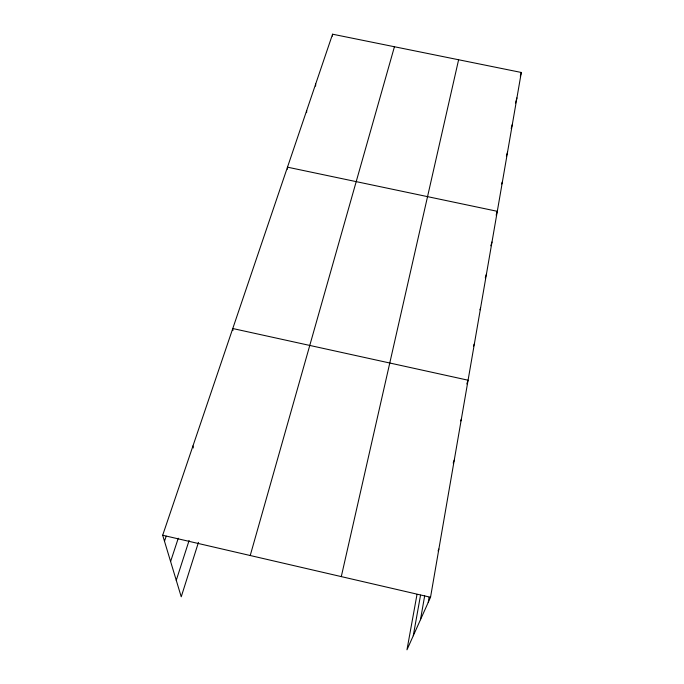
<?xml version="1.0" encoding="UTF-8"?>
<svg xmlns="http://www.w3.org/2000/svg" width="684" height="684" viewBox="0 0 684 684"><rect width="100%" height="100%" fill="white"/><g stroke="black" fill="none" stroke-linecap="round" stroke-linejoin="round"><path stroke-width="1.03" d="M287.468 169.196L287.485 167.17L497.302 211.313L496.148 215.161M306.62 112.612L306.688 110.534M315.598 86.116L315.683 84.012M332.458 36.124L332.569 34.2L521.319 72.47L430.527 597.277L406.971 649.8L417.001 594.422M428.227 602.407L429.124 597.235M420.463 619.73L424.67 595.875M413.273 635.752L420.54 595.148M341.29 576.603L458.613 59.756M520.285 76.189L521.319 72.47M250.224 555.511L394.437 46.743M515.471 103.019L516.916 97.915M511.17 128.481L512.333 124.445M506.382 156.123L507.537 152.13M501.663 184.005L502.244 182.038M490.838 245.795L491.984 242.025M485.281 277.841L486.427 274.164M198.463 542.352L181.234 596.816L162.681 535.239L332.569 34.2M479.963 309.843L480.604 307.834M176.258 580.323L189.109 540.471M170.598 561.53L178.267 538.231M473.542 346.044L474.174 344.112M164.485 541.241L166.186 536.205M466.821 383.929L468.078 380.21L232.774 328.525L232.936 330.534M460.717 420.951L461.341 419.181M453.193 463.059L454.244 460.195M438.085 550.953L438.871 549.047M162.681 535.239L430.527 597.277M192.956 445.951L193.315 447.943"/></g></svg>
